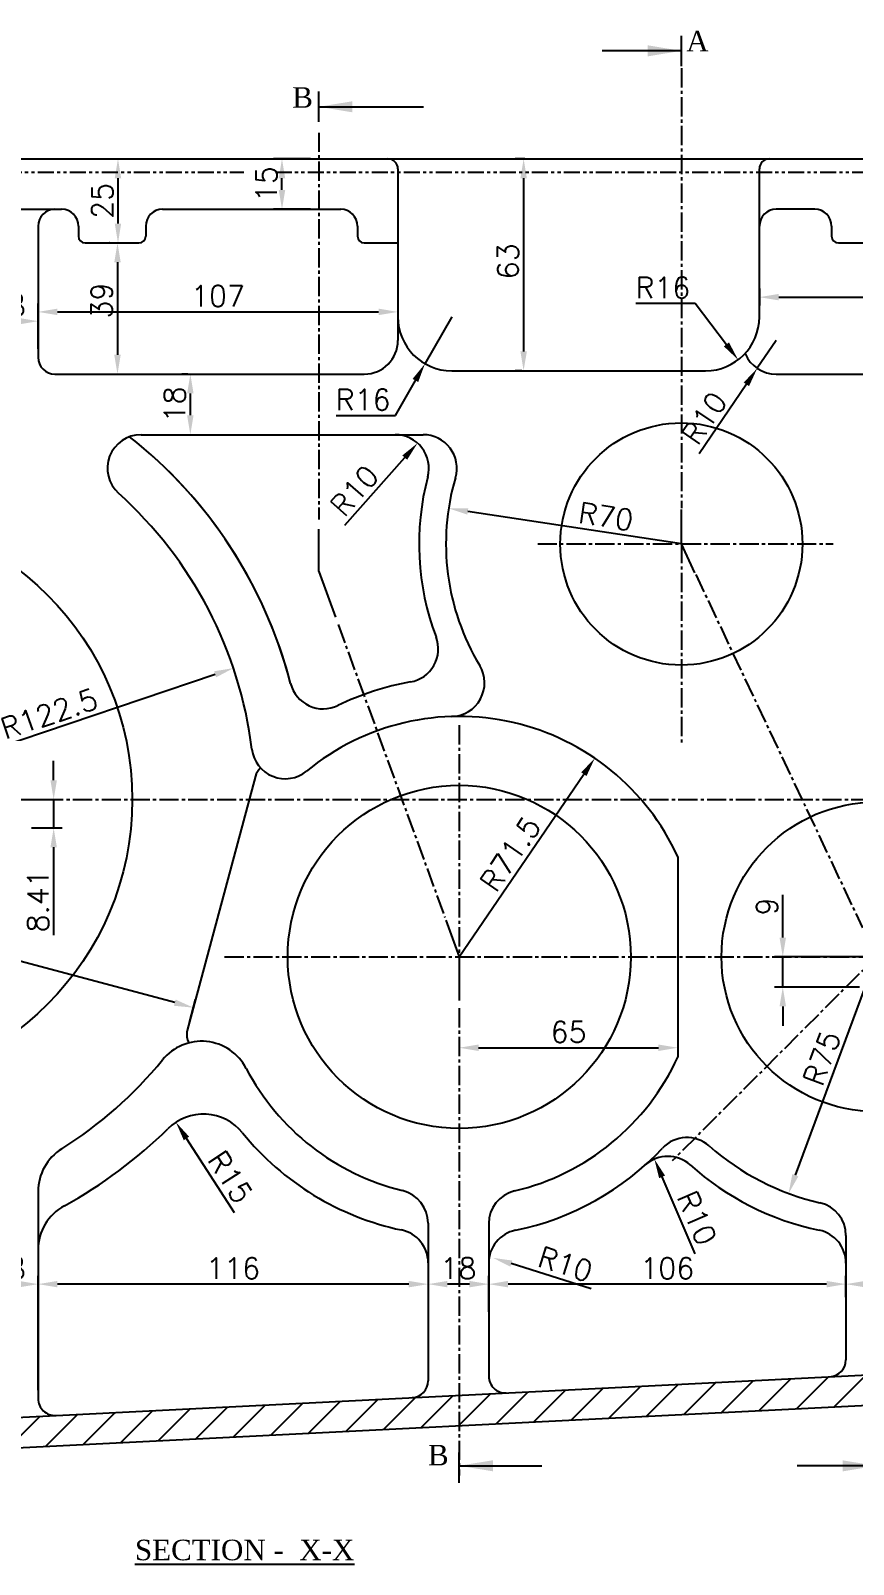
# Model space of a CAD drawing. Header units: millimetres. Extents: x -4466 to 20635, y -2270 to 9154.
# Drawn here: x 19332.8 to 19577.5, y 7696.2 to 8152.2 of the extents above; entities that cross this region are included whole.
import ezdxf

# ---------------------------------------------------------------- set-up
doc = ezdxf.new("R2010")
doc.units = ezdxf.units.MM
doc.header["$LTSCALE"] = 0.3
doc.header["$PDSIZE"] = -50
doc.linetypes.add('CENTER2', pattern=[28.575, 19.05, -3.175, 3.175, -3.175])
doc.linetypes.add('PHANTOM2', pattern=[31.75, 15.875, -3.175, 3.175, -3.175, 3.175, -3.175])
doc.layers.add('AM_8', color=1, linetype='Continuous', lineweight=25)
doc.layers.add('center', color=1, linetype='CENTER2')
doc.layers.add('CHAIN ...', color=8, linetype='PHANTOM2')
doc.styles.add('ROMANTIC', font='romantic.ttf')
doc.styles.add('rs', font='romans.shx')
doc.styles.get("Standard").update_dxf_attribs({"font": 'romans.shx'})
doc.dimstyles.new('ISO-25', dxfattribs={"dimscale": 2.5, "dimtxt": 2.5, "dimasz": 2.5, "dimexe": 0.7, "dimexo": 0.625, "dimtad": 1, "dimdec": 3, "dimlfac": -1, "dimzin": 9, "dimdsep": 46, "dimtxsty": 'Standard', "dimcen": 2.5, "dimclrd": 1, "dimclre": 1, "dimclrt": 7, "dimazin": 0, "dimtfac": 0.65, "dimtdec": 3, "dimtmove": 0, "dimatfit": 3, "dimfxl": 0.7, "dimtolj": 1, "dimarcsym": 0})
doc.dimstyles.new('sarab', dxfattribs={"dimscale": 3, "dimtxt": 2.5, "dimasz": 2.3, "dimexe": 1, "dimexo": 1, "dimtad": 1, "dimdec": 3, "dimdsep": 46, "dimtxsty": 'rs', "dimcen": 0, "dimclrd": 1, "dimclre": 1, "dimclrt": 7, "dimadec": 3, "dimazin": 2, "dimtfac": 1, "dimtdec": 3, "dimtmove": 0, "dimatfit": 3, "dimfxl": 1, "dimarcsym": 0})
doc.dimstyles.new('sarab$0', dxfattribs={"dimscale": 3, "dimtxt": 2.5, "dimasz": 2.3, "dimexe": 1, "dimexo": 1, "dimtad": 1, "dimdec": 3, "dimdsep": 46, "dimtxsty": 'rs', "dimcen": 0, "dimclrd": 1, "dimclre": 1, "dimclrt": 7, "dimadec": 3, "dimazin": 2, "dimtfac": 1, "dimtdec": 3, "dimtmove": 0, "dimatfit": 3, "dimfxl": 1, "dimarcsym": 0})
doc.dimstyles.new('sarab$4', dxfattribs={"dimscale": 3, "dimtxt": 2.5, "dimasz": 2.3, "dimexe": 1, "dimexo": 1, "dimtad": 1, "dimdec": 3, "dimdsep": 46, "dimtxsty": 'rs', "dimcen": 0, "dimclrd": 1, "dimclre": 1, "dimclrt": 7, "dimadec": 3, "dimazin": 2, "dimtfac": 1, "dimtdec": 3, "dimtmove": 0, "dimatfit": 2, "dimfxl": 1, "dimarcsym": 0})

# ---------------------------------------------------------------- blocks, each defined once
blk = doc.blocks.new('*D869')
at = {"color": 1, "lineweight": -2, "transparency": 16777216}
for p, q in [((19267.36, 7887.51), (19269.19, 7894.33)), ((19375.68, 7863.21), (19274.1, 7890.42)), ((19380.05, 7857.31), (19381.88, 7864.13))]:
    blk.add_line(p, q, dxfattribs=at)
at = {"color": 1, "transparency": 16777216}
for points in [[(19274.35, 7891.35), (19273.85, 7889.5), (19268.54, 7891.91)], [(19375.92, 7864.13), (19375.43, 7862.28), (19381.23, 7861.72)]]:
    blk.add_solid(points, dxfattribs=at)
at = {"layer": 'Defpoints', "color": 0, "transparency": 16777216}
for p in [(19268.54, 7891.91), (19266.72, 7885.09), (19379.4, 7854.9)]:
    blk.add_point(p, dxfattribs=at)
at = {"color": 7, "transparency": 16777216, "insert": (19315.92, 7884.07), "char_height": 6.25, "attachment_point": 5, "rotation": 345, "style": 'rs'}
blk.add_mtext('116.5', dxfattribs=at)
blk = doc.blocks.new('*D871')
at = {"color": 1, "lineweight": -2, "transparency": 16777216}
for start, end in [(40.0793, 50.1586), (0, 30), (339.8414, 349.9207)]:
    blk.add_arc((19584.28, 7876.82), 32.73, start, end, dxfattribs=at)
at = {"color": 1, "transparency": 16777216}
for points in [[(19610.1, 7898.44), (19608.53, 7897.34), (19612.62, 7893.18)], [(19615.54, 7871.18), (19617.45, 7871.01), (19617, 7876.82)]]:
    blk.add_solid(points, dxfattribs=at)
at = {"layer": 'Defpoints', "color": 0, "transparency": 16777216}
for p in [(19689.42, 7937.53), (19615.03, 7888.01), (19390.49, 7876.82), (19584.28, 7876.82), (19712.4, 7876.82)]:
    blk.add_point(p, dxfattribs=at)
at = {"color": 7, "transparency": 16777216, "insert": (19620.67, 7885.49), "char_height": 6.25, "attachment_point": 5, "rotation": 283.4033, "style": 'rs'}
blk.add_mtext('30°', dxfattribs=at)
blk = doc.blocks.new('*D872')
at = {"color": 1, "lineweight": -2, "transparency": 16777216}
blk.add_line((19619.5, 7876.82), (19619.54, 7876.82), dxfattribs=at)
for start, end in [(10.0676, 20.1352), (315, 360), (294.8648, 304.9324)]:
    blk.add_arc((19584.28, 7876.82), 32.77, start, end, dxfattribs=at)
at = {"color": 1, "transparency": 16777216}
for points in [[(19617.49, 7882.63), (19615.58, 7882.46), (19617.04, 7876.82)], [(19602.42, 7850.69), (19603.65, 7849.22), (19607.45, 7853.65)]]:
    blk.add_solid(points, dxfattribs=at)
at = {"layer": 'Defpoints', "color": 0, "transparency": 16777216}
for p in [(19390.49, 7876.82), (19584.28, 7876.82), (19617, 7876.82), (19615.93, 7868.34), (19684.26, 7776.84)]:
    blk.add_point(p, dxfattribs=at)
at = {"color": 7, "transparency": 16777216, "insert": (19610.22, 7866.07), "char_height": 6.25, "attachment_point": 5, "rotation": 67.4946, "style": 'rs'}
blk.add_mtext('45°', dxfattribs=at)
blk = doc.blocks.new('*D873')
at = {"color": 1, "lineweight": -2, "transparency": 16777216}
for p, q in [((19556.49, 7882.57), (19556.49, 7895.31)), ((19581.78, 7876.82), (19553.99, 7876.82)), ((19556.49, 7867.82), (19556.49, 7876.82)), ((19579.28, 7867.82), (19553.99, 7867.82)), ((19556.49, 7862.07), (19556.49, 7856.32))]:
    blk.add_line(p, q, dxfattribs=at)
at = {"color": 1, "transparency": 16777216}
for points in [[(19555.53, 7882.57), (19557.45, 7882.57), (19556.49, 7876.82)], [(19555.53, 7862.07), (19557.45, 7862.07), (19556.49, 7867.82)]]:
    blk.add_solid(points, dxfattribs=at)
at = {"layer": 'Defpoints', "color": 0, "transparency": 16777216}
for p in [(19556.49, 7876.82), (19584.28, 7876.82), (19581.78, 7867.82)]:
    blk.add_point(p, dxfattribs=at)
at = {"color": 7, "transparency": 16777216, "insert": (19551.8, 7891.82), "char_height": 6.25, "attachment_point": 5, "rotation": 90, "style": 'rs'}
blk.add_mtext('9', dxfattribs=at)
blk = doc.blocks.new('*D767')
at = {"color": 1, "lineweight": -2, "transparency": 16777216}
for p, q in [((19575.28, 7775.65), (19575.28, 7782.02)), ((19581.03, 7779.52), (19587.53, 7779.52)), ((19593.28, 7777.23), (19593.28, 7782.02))]:
    blk.add_line(p, q, dxfattribs=at)
at = {"color": 1, "transparency": 16777216}
for points in [[(19581.03, 7780.48), (19581.03, 7778.56), (19575.28, 7779.52)], [(19587.53, 7780.48), (19587.53, 7778.56), (19593.28, 7779.52)]]:
    blk.add_solid(points, dxfattribs=at)
at = {"layer": 'Defpoints', "color": 0, "transparency": 16777216}
for p in [(19593.28, 7779.52), (19593.28, 7774.73), (19575.28, 7773.15)]:
    blk.add_point(p, dxfattribs=at)
at = {"color": 7, "transparency": 16777216, "insert": (19584.28, 7784.21), "char_height": 6.25, "attachment_point": 5, "style": 'rs'}
blk.add_mtext('18', dxfattribs=at)
blk = doc.blocks.new('*D768')
at = {"color": 1, "lineweight": -2, "transparency": 16777216}
for p, q in [((19469.03, 7771.32), (19469.03, 7782.02)), ((19569.53, 7779.52), (19474.78, 7779.52))]:
    blk.add_line(p, q, dxfattribs=at)
at = {"color": 1, "transparency": 16777216}
for points in [[(19474.78, 7780.48), (19474.78, 7778.56), (19469.03, 7779.52)], [(19569.53, 7780.48), (19569.53, 7778.56), (19575.28, 7779.52)]]:
    blk.add_solid(points, dxfattribs=at)
at = {"layer": 'Defpoints', "color": 0, "transparency": 16777216}
for p in [(19469.03, 7779.52), (19575.28, 7779.52), (19469.03, 7768.82)]:
    blk.add_point(p, dxfattribs=at)
at = {"color": 7, "transparency": 16777216, "insert": (19522.15, 7784.21), "char_height": 6.25, "attachment_point": 5, "style": 'rs'}
blk.add_mtext('106', dxfattribs=at)
blk = doc.blocks.new('*D769')
at = {"color": 1, "lineweight": -2, "transparency": 16777216}
blk.add_line((19463.28, 7779.52), (19456.78, 7779.52), dxfattribs=at)
at = {"color": 1, "transparency": 16777216}
for points in [[(19456.78, 7780.48), (19456.78, 7778.56), (19451.03, 7779.52)], [(19463.28, 7780.48), (19463.28, 7778.56), (19469.03, 7779.52)]]:
    blk.add_solid(points, dxfattribs=at)
at = {"layer": 'Defpoints', "color": 0, "transparency": 16777216}
for p in [(19451.03, 7779.52), (19451.03, 7779.52), (19469.03, 7779.52)]:
    blk.add_point(p, dxfattribs=at)
at = {"color": 7, "transparency": 16777216, "insert": (19460.03, 7784.21), "char_height": 6.25, "attachment_point": 5, "style": 'rs'}
blk.add_mtext('18', dxfattribs=at)
blk = doc.blocks.new('*D874')
at = {"color": 1, "lineweight": -2, "transparency": 16777216}
for p, q in [((19335.03, 7747.99), (19335.03, 7782.02)), ((19445.28, 7779.52), (19340.78, 7779.52))]:
    blk.add_line(p, q, dxfattribs=at)
at = {"color": 1, "transparency": 16777216}
for points in [[(19340.78, 7780.48), (19340.78, 7778.56), (19335.03, 7779.52)], [(19445.28, 7780.48), (19445.28, 7778.56), (19451.03, 7779.52)]]:
    blk.add_solid(points, dxfattribs=at)
at = {"layer": 'Defpoints', "color": 0, "transparency": 16777216}
for p in [(19335.03, 7779.52), (19451.03, 7779.52), (19335.03, 7745.49)]:
    blk.add_point(p, dxfattribs=at)
at = {"color": 7, "transparency": 16777216, "insert": (19393.03, 7784.21), "char_height": 6.25, "attachment_point": 5, "style": 'rs'}
blk.add_mtext('116', dxfattribs=at)
blk = doc.blocks.new('*D770')
at = {"color": 1, "lineweight": -2, "transparency": 16777216}
blk.add_line((19329.28, 7779.52), (19322.78, 7779.52), dxfattribs=at)
at = {"color": 1, "transparency": 16777216}
for points in [[(19322.78, 7780.48), (19322.78, 7778.56), (19317.03, 7779.52)], [(19329.28, 7780.48), (19329.28, 7778.56), (19335.03, 7779.52)]]:
    blk.add_solid(points, dxfattribs=at)
at = {"layer": 'Defpoints', "color": 0, "transparency": 16777216}
for p in [(19317.03, 7779.52), (19317.03, 7779.52), (19335.03, 7779.52)]:
    blk.add_point(p, dxfattribs=at)
at = {"color": 7, "transparency": 16777216, "insert": (19326.03, 7784.21), "char_height": 6.25, "attachment_point": 5, "style": 'rs'}
blk.add_mtext('18', dxfattribs=at)
blk = doc.blocks.new('*D879')
at = {"color": 1, "lineweight": -2, "transparency": 16777216}
for p, q in [((19317.03, 8059.19), (19317.03, 8068.31)), ((19335.03, 8057.57), (19335.03, 8068.31)), ((19322.78, 8065.81), (19329.28, 8065.81))]:
    blk.add_line(p, q, dxfattribs=at)
at = {"color": 1, "transparency": 16777216}
for points in [[(19322.78, 8066.77), (19322.78, 8064.85), (19317.03, 8065.81)], [(19329.28, 8066.77), (19329.28, 8064.85), (19335.03, 8065.81)]]:
    blk.add_solid(points, dxfattribs=at)
at = {"layer": 'Defpoints', "color": 0, "transparency": 16777216}
for p in [(19335.03, 8065.81), (19317.03, 8056.69), (19335.03, 8055.07)]:
    blk.add_point(p, dxfattribs=at)
at = {"color": 7, "transparency": 16777216, "insert": (19326.03, 8070.5), "char_height": 6.25, "attachment_point": 5, "style": 'rs'}
blk.add_mtext('18', dxfattribs=at)
blk = doc.blocks.new('*D778')
at = {"color": 1, "lineweight": -2, "transparency": 16777216}
for p, q in [((19335.03, 8068.31), (19335.03, 8071.07)), ((19340.78, 8068.57), (19436.28, 8068.57))]:
    blk.add_line(p, q, dxfattribs=at)
at = {"color": 1, "transparency": 16777216}
for points in [[(19340.78, 8069.53), (19340.78, 8067.61), (19335.03, 8068.57)], [(19436.28, 8069.53), (19436.28, 8067.61), (19442.03, 8068.57)]]:
    blk.add_solid(points, dxfattribs=at)
at = {"layer": 'Defpoints', "color": 0, "transparency": 16777216}
for p in [(19442.03, 8068.57), (19442.03, 8068.57), (19335.03, 8065.81)]:
    blk.add_point(p, dxfattribs=at)
at = {"color": 7, "transparency": 16777216, "insert": (19388.53, 8073.26), "char_height": 6.25, "attachment_point": 5, "style": 'rs'}
blk.add_mtext('107', dxfattribs=at)
blk = doc.blocks.new('*D882')
at = {"color": 1, "lineweight": -2, "transparency": 16777216}
for p, q in [((19358.79, 8108.32), (19358.79, 8094.82)), ((19351.53, 8089.07), (19361.29, 8089.07))]:
    blk.add_line(p, q, dxfattribs=at)
at = {"color": 1, "transparency": 16777216}
for points in [[(19357.83, 8108.32), (19359.74, 8108.32), (19358.79, 8114.07)], [(19357.83, 8094.82), (19359.74, 8094.82), (19358.79, 8089.07)]]:
    blk.add_solid(points, dxfattribs=at)
at = {"layer": 'Defpoints', "color": 0, "transparency": 16777216}
for p in [(19358.79, 8114.07), (19349.03, 8089.07), (19358.79, 8089.07)]:
    blk.add_point(p, dxfattribs=at)
at = {"color": 7, "transparency": 16777216, "insert": (19354.1, 8101.57), "char_height": 6.25, "attachment_point": 5, "rotation": 90, "style": 'rs'}
blk.add_mtext('25', dxfattribs=at)
blk = doc.blocks.new('*D883')
at = {"color": 1, "lineweight": -2, "transparency": 16777216}
for p, q in [((19379.56, 8050.07), (19377.81, 8050.07)), ((19380.31, 8037.82), (19380.31, 8044.32)), ((19368.15, 8032.07), (19382.81, 8032.07))]:
    blk.add_line(p, q, dxfattribs=at)
at = {"color": 1, "transparency": 16777216}
for points in [[(19379.35, 8044.32), (19381.27, 8044.32), (19380.31, 8050.07)], [(19379.35, 8037.82), (19381.27, 8037.82), (19380.31, 8032.07)]]:
    blk.add_solid(points, dxfattribs=at)
at = {"layer": 'Defpoints', "color": 0, "transparency": 16777216}
for p in [(19380.31, 8050.07), (19382.06, 8050.07), (19365.65, 8032.07)]:
    blk.add_point(p, dxfattribs=at)
at = {"color": 7, "transparency": 16777216, "insert": (19375.62, 8041.07), "char_height": 6.25, "attachment_point": 5, "rotation": 90, "style": 'rs'}
blk.add_mtext('18', dxfattribs=at)
blk = doc.blocks.new('*D779')
at = {"color": 1, "lineweight": -2, "transparency": 16777216}
for p, q in [((19479.83, 8114.07), (19476.92, 8114.07)), ((19479.42, 8108.32), (19479.42, 8056.82)), ((19478.86, 8051.07), (19476.92, 8051.07))]:
    blk.add_line(p, q, dxfattribs=at)
at = {"color": 1, "transparency": 16777216}
for points in [[(19478.46, 8108.32), (19480.38, 8108.32), (19479.42, 8114.07)], [(19478.46, 8056.82), (19480.38, 8056.82), (19479.42, 8051.07)]]:
    blk.add_solid(points, dxfattribs=at)
at = {"layer": 'Defpoints', "color": 0, "transparency": 16777216}
for p in [(19482.33, 8114.07), (19479.42, 8051.07), (19481.36, 8051.07)]:
    blk.add_point(p, dxfattribs=at)
at = {"color": 7, "transparency": 16777216, "insert": (19474.73, 8083.61), "char_height": 6.25, "attachment_point": 5, "rotation": 90, "style": 'rs'}
blk.add_mtext('63', dxfattribs=at)
blk = doc.blocks.new('*D782')
at = {"color": 1, "lineweight": -2, "transparency": 16777216}
for p, q in [((19549.53, 8075.57), (19549.53, 8070.45)), ((19629.33, 8069.68), (19629.33, 8075.45)), ((19555.28, 8072.95), (19623.58, 8072.95))]:
    blk.add_line(p, q, dxfattribs=at)
at = {"color": 1, "transparency": 16777216}
for points in [[(19555.28, 8073.91), (19555.28, 8072), (19549.53, 8072.95)], [(19623.58, 8073.91), (19623.58, 8072), (19629.33, 8072.95)]]:
    blk.add_solid(points, dxfattribs=at)
at = {"layer": 'Defpoints', "color": 0, "transparency": 16777216}
for p in [(19549.53, 8078.07), (19629.33, 8072.95), (19629.33, 8067.18)]:
    blk.add_point(p, dxfattribs=at)
at = {"color": 7, "transparency": 16777216, "insert": (19589.43, 8077.64), "char_height": 6.25, "attachment_point": 5, "style": 'rs'}
blk.add_mtext('80', dxfattribs=at)
blk = doc.blocks.new('*D885')
at = {"color": 1, "lineweight": -2, "transparency": 16777216}
blk.add_line((19526.33, 7999.57), (19462.81, 8009.27), dxfattribs=at)
at = {"color": 1, "transparency": 16777216}
blk.add_solid([(19462.96, 8010.22), (19462.67, 8008.32), (19457.13, 8010.14)], dxfattribs=at)
at = {"layer": 'Defpoints', "color": 0, "transparency": 16777216}
for p in [(19457.13, 8010.14), (19526.33, 7999.57)]:
    blk.add_point(p, dxfattribs=at)
at = {"color": 7, "transparency": 16777216, "insert": (19503.91, 8007.73), "char_height": 6.25, "attachment_point": 5, "rotation": 351.3175, "style": 'rs'}
blk.add_mtext('R70', dxfattribs=at)
blk = doc.blocks.new('*D886')
at = {"color": 1, "lineweight": -2, "transparency": 16777216}
blk.add_line((19584.28, 7876.82), (19560.22, 7811.88), dxfattribs=at)
at = {"color": 1, "transparency": 16777216}
blk.add_solid([(19559.32, 7812.22), (19561.12, 7811.55), (19558.22, 7806.49)], dxfattribs=at)
at = {"layer": 'Defpoints', "color": 0, "transparency": 16777216}
for p in [(19584.28, 7876.82), (19558.22, 7806.49)]:
    blk.add_point(p, dxfattribs=at)
at = {"color": 7, "transparency": 16777216, "insert": (19568.13, 7846.72), "char_height": 6.25, "attachment_point": 5, "rotation": 69.671, "style": 'rs'}
blk.add_mtext('R75', dxfattribs=at)
blk = doc.blocks.new('*D887')
at = {"color": 1, "lineweight": -2, "transparency": 16777216}
blk.add_line((19277.03, 7923.57), (19387.67, 7960.83), dxfattribs=at)
at = {"color": 1, "transparency": 16777216}
blk.add_solid([(19387.37, 7961.73), (19387.98, 7959.92), (19393.12, 7962.66)], dxfattribs=at)
at = {"layer": 'Defpoints', "color": 0, "transparency": 16777216}
for p in [(19393.12, 7962.66), (19277.03, 7923.57)]:
    blk.add_point(p, dxfattribs=at)
at = {"color": 7, "transparency": 16777216, "insert": (19338.29, 7949.14), "char_height": 6.25, "attachment_point": 5, "rotation": 18.6092, "style": 'rs'}
blk.add_mtext('R122.5', dxfattribs=at)
blk = doc.blocks.new('*D888')
at = {"color": 1, "lineweight": -2, "transparency": 16777216}
for p, q in [((19525.28, 7874.32), (19525.28, 7847.3)), ((19466.03, 7849.8), (19519.53, 7849.8))]:
    blk.add_line(p, q, dxfattribs=at)
at = {"color": 1, "transparency": 16777216}
for points in [[(19466.03, 7850.76), (19466.03, 7848.84), (19460.28, 7849.8)], [(19519.53, 7850.76), (19519.53, 7848.84), (19525.28, 7849.8)]]:
    blk.add_solid(points, dxfattribs=at)
at = {"layer": 'Defpoints', "color": 0, "transparency": 16777216}
for p in [(19525.28, 7876.82), (19460.28, 7849.8), (19525.28, 7849.8)]:
    blk.add_point(p, dxfattribs=at)
at = {"color": 7, "transparency": 16777216, "insert": (19492.78, 7854.49), "char_height": 6.25, "attachment_point": 5, "style": 'rs'}
blk.add_mtext('65', dxfattribs=at)
blk = doc.blocks.new('*D930')
at = {"color": 1, "lineweight": -2, "transparency": 16777216}
for p, q in [((19356.29, 8089.07), (19356.14, 8089.07)), ((19358.64, 8083.32), (19358.64, 8055.82)), ((19342.53, 8050.07), (19361.14, 8050.07))]:
    blk.add_line(p, q, dxfattribs=at)
at = {"color": 1, "transparency": 16777216}
for points in [[(19357.68, 8083.32), (19359.6, 8083.32), (19358.64, 8089.07)], [(19357.68, 8055.82), (19359.6, 8055.82), (19358.64, 8050.07)]]:
    blk.add_solid(points, dxfattribs=at)
at = {"layer": 'Defpoints', "color": 0, "transparency": 16777216}
for p in [(19358.79, 8089.07), (19340.03, 8050.07), (19358.64, 8050.07)]:
    blk.add_point(p, dxfattribs=at)
at = {"color": 7, "transparency": 16777216, "insert": (19353.96, 8071.93), "char_height": 6.25, "attachment_point": 5, "rotation": 90, "style": 'rs'}
blk.add_mtext('39', dxfattribs=at)
blk = doc.blocks.new('*D931')
at = {"color": 1, "lineweight": -2, "transparency": 16777216}
for p, q in [((19416.01, 8114.07), (19405.06, 8114.07)), ((19407.56, 8104.82), (19407.56, 8108.32)), ((19416.01, 8099.07), (19405.06, 8099.07))]:
    blk.add_line(p, q, dxfattribs=at)
at = {"color": 1, "transparency": 16777216}
for points in [[(19406.6, 8108.32), (19408.52, 8108.32), (19407.56, 8114.07)], [(19406.6, 8104.82), (19408.52, 8104.82), (19407.56, 8099.07)]]:
    blk.add_solid(points, dxfattribs=at)
at = {"layer": 'Defpoints', "color": 0, "transparency": 16777216}
for p in [(19407.56, 8114.07), (19418.51, 8114.07), (19418.51, 8099.07)]:
    blk.add_point(p, dxfattribs=at)
at = {"color": 7, "transparency": 16777216, "insert": (19402.87, 8106.57), "char_height": 6.25, "attachment_point": 5, "rotation": 90, "style": 'rs'}
blk.add_mtext('15', dxfattribs=at)
blk = doc.blocks.new('*D935')
at = {"color": 1, "lineweight": -2, "transparency": 16777216}
for p, q in [((19554.52, 8060.07), (19548.9, 8051.8)), ((19545.66, 8047.05), (19531.64, 8026.42))]:
    blk.add_line(p, q, dxfattribs=at)
at = {"color": 1, "transparency": 16777216}
blk.add_solid([(19544.87, 8047.58), (19546.46, 8046.51), (19548.9, 8051.8)], dxfattribs=at)
at = {"layer": 'Defpoints', "color": 0, "transparency": 16777216}
for p in [(19554.52, 8060.07), (19548.9, 8051.8)]:
    blk.add_point(p, dxfattribs=at)
at = {"color": 7, "transparency": 16777216, "insert": (19533.16, 8036.99), "char_height": 6.25, "attachment_point": 5, "rotation": 55.7832, "style": 'rs'}
blk.add_mtext('R10', dxfattribs=at)
blk = doc.blocks.new('*D936')
at = {"color": 1, "lineweight": -2, "transparency": 16777216}
blk.add_line((19426.24, 8005.12), (19444.07, 8025.25), dxfattribs=at)
at = {"color": 1, "transparency": 16777216}
blk.add_solid([(19443.35, 8025.89), (19444.79, 8024.62), (19447.88, 8029.56)], dxfattribs=at)
at = {"layer": 'Defpoints', "color": 0, "transparency": 16777216}
for p in [(19447.88, 8029.56), (19441.25, 8022.07)]:
    blk.add_point(p, dxfattribs=at)
at = {"color": 7, "transparency": 16777216, "insert": (19429.1, 8015.41), "char_height": 6.25, "attachment_point": 5, "rotation": 48.4774, "style": 'rs'}
blk.add_mtext('R10', dxfattribs=at)
blk = doc.blocks.new('*D941')
at = {"color": 1, "lineweight": -2, "transparency": 16777216}
blk.add_line((19393.47, 7800.75), (19379.15, 7822.82), dxfattribs=at)
at = {"color": 1, "transparency": 16777216}
blk.add_solid([(19379.95, 7823.35), (19378.35, 7822.3), (19376.02, 7827.65)], dxfattribs=at)
at = {"layer": 'Defpoints', "color": 0, "transparency": 16777216}
for p in [(19376.02, 7827.65), (19384.18, 7815.06)]:
    blk.add_point(p, dxfattribs=at)
at = {"color": 7, "transparency": 16777216, "insert": (19392.18, 7811.35), "char_height": 6.25, "attachment_point": 5, "rotation": 302.9618, "style": 'rs'}
blk.add_mtext('R15', dxfattribs=at)
blk = doc.blocks.new('*D803')
at = {"color": 1, "lineweight": -2, "transparency": 16777216}
blk.add_line((19499.55, 7778.08), (19475.76, 7785.62), dxfattribs=at)
at = {"color": 1, "transparency": 16777216}
blk.add_solid([(19476.05, 7786.53), (19475.47, 7784.7), (19470.28, 7787.35)], dxfattribs=at)
at = {"layer": 'Defpoints', "color": 0, "transparency": 16777216}
for p in [(19470.28, 7787.35), (19479.82, 7784.33)]:
    blk.add_point(p, dxfattribs=at)
at = {"color": 7, "transparency": 16777216, "insert": (19491.81, 7785.45), "char_height": 6.25, "attachment_point": 5, "rotation": 342.4286, "style": 'rs'}
blk.add_mtext('R10', dxfattribs=at)
blk = doc.blocks.new('*D942')
at = {"color": 1, "lineweight": -2, "transparency": 16777216}
blk.add_line((19530.48, 7788.5), (19520.59, 7811.4), dxfattribs=at)
at = {"color": 1, "transparency": 16777216}
blk.add_solid([(19521.47, 7811.78), (19519.71, 7811.02), (19518.31, 7816.68)], dxfattribs=at)
at = {"layer": 'Defpoints', "color": 0, "transparency": 16777216}
for p in [(19518.31, 7816.68), (19522.28, 7807.5)]:
    blk.add_point(p, dxfattribs=at)
at = {"color": 7, "transparency": 16777216, "insert": (19530.98, 7799.17), "char_height": 6.25, "attachment_point": 5, "rotation": 293.3545, "style": 'rs'}
blk.add_mtext('R10', dxfattribs=at)
blk = doc.blocks.new('*D955')
at = {"color": 1, "lineweight": -2, "transparency": 16777216}
for p, q in [((19458.03, 8067.07), (19450.09, 8053.17)), ((19441.29, 8037.76), (19447.24, 8048.18)), ((19423.66, 8037.76), (19441.29, 8037.76))]:
    blk.add_line(p, q, dxfattribs=at)
at = {"color": 1, "transparency": 16777216}
blk.add_solid([(19446.41, 8048.66), (19448.07, 8047.71), (19450.09, 8053.17)], dxfattribs=at)
at = {"layer": 'Defpoints', "color": 0, "transparency": 16777216}
for p in [(19458.03, 8067.07), (19450.09, 8053.17)]:
    blk.add_point(p, dxfattribs=at)
at = {"color": 7, "transparency": 16777216, "insert": (19431.69, 8042.45), "char_height": 6.25, "attachment_point": 5, "style": 'rs'}
blk.add_mtext('R16', dxfattribs=at)
blk = doc.blocks.new('_DatumFilled')
at = {"color": 0, "linetype": 'ByBlock'}
blk.add_solid([(0, 0.577), (-1, 0), (0, -0.577)], dxfattribs=at)
blk = doc.blocks.new('*D956')
at = {"color": 1, "lineweight": -2, "transparency": 16777216}
for p, q in [((19512.81, 8071.13), (19530.44, 8071.13)), ((19530.44, 8071.13), (19539.73, 8058.91))]:
    blk.add_line(p, q, dxfattribs=at)
at = {"color": 1, "transparency": 16777216}
blk.add_solid([(19540.49, 8059.49), (19538.97, 8058.33), (19543.21, 8054.34)], dxfattribs=at)
at = {"layer": 'Defpoints', "color": 0, "transparency": 16777216}
for p in [(19533.53, 8067.07), (19543.21, 8054.34)]:
    blk.add_point(p, dxfattribs=at)
at = {"color": 7, "transparency": 16777216, "insert": (19520.84, 8075.81), "char_height": 6.25, "attachment_point": 5, "style": 'rs'}
blk.add_mtext('R16', dxfattribs=at)
blk = doc.blocks.new('*D1001')
at = {"color": 1, "lineweight": -2, "transparency": 16777216}
for p, q in [((19339.66, 7929.32), (19339.66, 7935.07)), ((19333.11, 7923.57), (19342.16, 7923.57)), ((19339.66, 7923.57), (19339.66, 7915.16)), ((19333.11, 7915.16), (19342.16, 7915.16)), ((19339.66, 7909.41), (19339.66, 7883.27))]:
    blk.add_line(p, q, dxfattribs=at)
at = {"color": 1, "transparency": 16777216}
for points in [[(19338.7, 7929.32), (19340.62, 7929.32), (19339.66, 7923.57)], [(19338.7, 7909.41), (19340.62, 7909.41), (19339.66, 7915.16)]]:
    blk.add_solid(points, dxfattribs=at)
at = {"layer": 'Defpoints', "color": 0, "transparency": 16777216}
for p in [(19330.61, 7923.57), (19339.66, 7923.57), (19330.61, 7915.16)]:
    blk.add_point(p, dxfattribs=at)
at = {"color": 7, "transparency": 16777216, "insert": (19334.97, 7893.47), "char_height": 6.25, "attachment_point": 5, "rotation": 90, "style": 'rs'}
blk.add_mtext('8.41', dxfattribs=at)
blk = doc.blocks.new('*D835')
at = {"color": 1, "lineweight": -2, "transparency": 16777216}
blk.add_line((19460.28, 7876.82), (19497.34, 7931.13), dxfattribs=at)
at = {"color": 1, "transparency": 16777216}
blk.add_solid([(19496.55, 7931.67), (19498.13, 7930.59), (19500.58, 7935.88)], dxfattribs=at)
at = {"layer": 'Defpoints', "color": 0, "transparency": 16777216}
for p in [(19500.58, 7935.88), (19460.28, 7876.82)]:
    blk.add_point(p, dxfattribs=at)
at = {"color": 7, "transparency": 16777216, "insert": (19475.47, 7907.4), "char_height": 6.25, "attachment_point": 5, "rotation": 55.6857, "style": 'rs'}
blk.add_mtext('R71.5', dxfattribs=at)

msp = doc.modelspace()

# ---------------------------------------------------------------- hatches: boundary and pattern name
at = {"layer": 'AM_8'}
h = msp.add_hatch(dxfattribs=at)
h.set_pattern_fill('_U', color=256, scale=7.5, angle=45, style=0, pattern_type=0)
h.set_pattern_definition([(45, (11968.413, 8020.393), (-5.303301, 5.303301), [])])
edge = h.paths.add_edge_path(flags=17)
edge.add_arc((19151.52622, 7767.84649), 5, 0, 50.6661183, ccw=False)
edge.add_line((19156.52622, 7767.84649), (19156.52622, 7748.06958))
edge.add_arc((19161.52622, 7748.06958), 5, 180, 270)
edge.add_line((19161.52622, 7743.06958), (19187.02621, 7743.06958))
edge.add_line((19187.02621, 7743.06958), (19187.02621, 7750.58115))
edge.add_arc((19277.02622, 7923.56958), 195, 231.1460425, 242.5135721, ccw=False)
edge = h.paths.add_edge_path(flags=17)
edge.add_line((19187.02621, 7750.58115), (19187.02621, 7743.06958))
edge.add_line((19187.02621, 7743.06958), (19203.23766, 7743.06958))
edge.add_arc((19277.02622, 7923.56958), 195, 242.5135721, 247.7652136, ccw=False)
edge = h.paths.add_edge_path()
edge.add_arc((19277.02622, 7923.56958), 195, 261.6936005, 270.0000007, ccw=False)
edge.add_arc((19246.86167, 7725.77301), 5.2365, 9.5091479, 67.6229814, ccw=False)
edge.add_line((19252.02622, 7726.63811), (19252.02622, 7723.56958))
edge.add_arc((19255.02622, 7723.56958), 3, 180, 270)
edge.add_line((19255.02622, 7720.56958), (19277.02622, 7720.56958))
edge.add_line((19277.02622, 7720.56958), (19277.02622, 7728.56958))
edge = h.paths.add_edge_path()
edge.add_arc((19305.3972, 7726.54276), 3.37252, 111.4521569, 178.2696626, ccw=False)
edge.add_line((19304.16379, 7729.68164), (19286.75042, 7728.81219))
edge.add_arc((19277.02622, 7923.56958), 195, 270.0000007, 272.8583946, ccw=False)
edge.add_line((19277.02622, 7728.56958), (19277.02622, 7720.56958))
edge.add_line((19277.02622, 7720.56958), (19299.02622, 7720.56958))
edge.add_arc((19299.02622, 7723.56958), 3, 270, 360)
edge.add_line((19302.02622, 7723.56958), (19302.02622, 7726.6446))
edge = h.paths.add_edge_path()
edge.add_line((19160.52622, 8114.06958), (19120.02622, 8114.06958))
edge.add_line((19120.02622, 8114.06958), (19116.02622, 8110.06958))
edge.add_line((19116.02622, 8110.06958), (19121.02622, 8082.57308))
edge.add_line((19121.02622, 8082.57308), (19163.52622, 8110.06958))
edge.add_line((19163.52622, 8110.06958), (19163.52622, 8111.06958))
edge.add_arc((19160.52622, 8111.06958), 3, 0, 90)
edge = h.paths.add_edge_path()
edge.add_arc((19127.02622, 7852.46403), 20, 180, 205.3626844, ccw=False)
edge.add_line((19107.02622, 7852.46403), (19107.02622, 7923.56958))
edge.add_line((19107.02622, 7923.56958), (19098.02622, 7923.56958))
edge.add_line((19098.02622, 7923.56958), (19098.02622, 7852.46402))
edge.add_arc((19127.02622, 7852.46402), 29, 180, 205.3626863)
edge.add_arc((19277.02622, 7923.56958), 195, 205.3626863, 270.0000007)
edge.add_line((19277.02622, 7728.56958), (19277.02622, 7737.56958))
edge.add_arc((19277.02622, 7923.56958), 186, 205.3626844, 270.0000007, ccw=False)
edge = h.paths.add_edge_path()
edge.add_line((19109.12864, 7950.22294), (19129.83164, 8080.63743))
edge.add_arc((19139.70797, 8079.06958), 10, 90, 170.9796959, ccw=False)
edge.add_line((19139.70797, 8089.06958), (19160.52622, 8089.06958))
edge.add_line((19160.52622, 8089.06958), (19161.75951, 8089.33481))
edge.add_arc((19160.52622, 8092.06958), 3, 294.2736489, 360)
edge.add_line((19163.52622, 8092.06958), (19163.52622, 8110.06958))
edge.add_line((19163.52622, 8110.06958), (19121.02622, 8082.57308))
edge.add_line((19121.02622, 8082.57308), (19100.23994, 7951.634))
edge.add_arc((19277.02622, 7923.56958), 179, 170.9796959, 180)
edge.add_line((19098.02622, 7923.56958), (19107.02622, 7923.56958))
edge.add_arc((19277.02622, 7923.56958), 170, 170.9796959, 180, ccw=False)
edge = h.paths.add_edge_path()
edge.add_line((19691.02622, 8114.06958), (19659.02622, 8114.06958))
edge.add_arc((19659.02622, 8111.06958), 3, 90, 180)
edge.add_line((19656.02622, 8111.06958), (19656.02622, 8110.06958))
edge.add_line((19656.02622, 8110.06958), (19691.27366, 8110.06958))
edge.add_line((19691.27366, 8110.06958), (19691.02622, 8114.06958))
edge = h.paths.add_edge_path()
edge.add_line((19706.02622, 7858.01337), (19706.02622, 7867.81958))
edge.add_arc((19584.02622, 7867.81958), 122, 360, 363.539849)
edge.add_line((19705.79346, 7875.3522), (19705.70268, 7876.81958))
edge.add_line((19705.70268, 7876.81958), (19697.02622, 7876.81958))
edge.add_line((19697.02622, 7876.81958), (19697.02622, 7819.2209))
edge.add_arc((19584.27622, 7865.81958), 122, 337.5450808, 356.3314025)
edge = h.paths.add_edge_path()
edge.add_line((19702.81069, 7923.56958), (19693.79349, 7923.56958))
edge.add_line((19693.79349, 7923.56958), (19695.46316, 7896.57885))
edge.add_arc((19468.27622, 7867.81958), 229, 2.6774882, 7.2146165, ccw=False)
edge.add_line((19697.02622, 7878.51708), (19697.02622, 7876.81958))
edge.add_line((19697.02622, 7876.81958), (19705.70268, 7876.81958))
edge.add_line((19705.70268, 7876.81958), (19702.81069, 7923.56958))
edge = h.paths.add_edge_path()
edge.add_line((19691.27366, 8110.06958), (19656.02622, 8110.06958))
edge.add_line((19656.02622, 8110.06958), (19656.02622, 8092.06958))
edge.add_arc((19659.02622, 8092.06958), 3, 180, 270)
edge.add_line((19659.02622, 8089.06958), (19678.85528, 8089.06958))
edge.add_arc((19678.85528, 8084.06958), 5, 3.539849, 90, ccw=False)
edge.add_line((19683.84574, 8084.3783), (19693.79349, 7923.56958))
edge.add_line((19693.79349, 7923.56958), (19702.81069, 7923.56958))
edge.add_line((19702.81069, 7923.56958), (19691.27366, 8110.06958))
h.paths.add_polyline_path([(19584.27622, 7752.67882), (19460.27622, 7746.48752), (19460.27622, 7737.47631), (19584.27622, 7743.66761)])
edge = h.paths.add_edge_path()
edge.add_line((19635.84318, 7755.25355), (19584.27622, 7752.67882))
edge.add_line((19584.27622, 7752.67882), (19584.27622, 7743.66761))
edge.add_line((19584.27622, 7743.66761), (19590.36008, 7743.97137))
edge.add_arc((19584.27622, 7865.81958), 122, 272.8583946, 295.003904)
edge = h.paths.add_edge_path()
edge.add_arc((19584.89421, 7865.25875), 121.16557, 273.0501485, 356.4700857)
edge.add_line((19705.8299, 7857.79863), (19706.02622, 7858.01337))
edge.add_arc((19584.27622, 7865.81958), 122, 337.5450808, 356.3314025, ccw=False)
edge.add_line((19697.02622, 7819.2209), (19697.02622, 7867.81958))
edge.add_arc((19584.52785, 7865.37324), 112.52496, -82.6493956, 1.2457364, ccw=False)
edge.add_line((19598.92437, 7753.77302), (19635.84318, 7755.25355))
edge.add_arc((19584.27622, 7865.81958), 122, 272.8583946, 295.003904, ccw=False)
edge.add_line((19590.36008, 7743.97137), (19591.34143, 7744.26484))
edge = h.paths.add_edge_path()
edge.add_line((19460.27622, 7737.47631), (19286.75042, 7728.81219))
edge.add_arc((19277.02622, 7923.56958), 195, 270.0000007, 272.8583946, ccw=False)
edge.add_line((19277.02622, 7728.56958), (19277.02622, 7737.56958))
edge.add_arc((19277.02622, 7923.56958), 186, 270.0000007, 272.8583946)
edge.add_line((19286.30161, 7737.801), (19460.27622, 7746.48752))
edge.add_line((19460.27622, 7746.48752), (19460.27622, 7737.47631))
h.paths.add_polyline_path([(19153.65072, 8094.94756), (19153.65072, 8108.19161), (19144.27572, 8108.19161), (19144.27572, 8094.94756)], flags=16)

# ---------------------------------------------------------------- linework, layer by layer
at = {"color": 60}
for p, q in [((19526.32622, 8141.67689), (19526.32622, 8150.69379)), ((19418.51001, 8125.04244), (19418.51001, 8134.05933)), ((19526.32622, 7999.56958), (19526.32622, 8009.86991)), ((19418.51001, 7991.36675), (19418.51001, 8003.95205)), ((19530.35951, 7991.02625), (19526.32622, 7999.56958)), ((19418.51001, 7991.36675), (19423.45359, 7977.80857)), ((19456.2971, 7887.73263), (19460.27622, 7876.81958)), ((19460.27622, 7876.81958), (19460.27622, 7863.89475)), ((19460.27622, 7720.47607), (19460.27622, 7729.49296))]:
    msp.add_line(p, q, dxfattribs=at)
for p, q in [((19120.02622, 8114.06958), (19691.02622, 8114.06958)), ((19442.02622, 8111.06958), (19442.02622, 8060.06958)), ((19549.52622, 8067.06958), (19549.52622, 8111.06958)), ((19272.02622, 8099.06958), (19342.02622, 8099.06958)), ((19372.02622, 8099.06958), (19425.02622, 8099.06958)), ((19566.02622, 8099.06958), (19554.52622, 8099.06958)), ((19335.02622, 8094.06958), (19335.02622, 8055.06958)), ((19347.02622, 8094.06958), (19347.02622, 8091.06958)), ((19367.02622, 8094.06958), (19367.02622, 8091.06958)), ((19430.02622, 8094.06958), (19430.02622, 8091.06958)), ((19571.02622, 8094.06958), (19571.02622, 8091.06958)), ((19349.02622, 8089.06958), (19365.02622, 8089.06958)), ((19432.02622, 8089.06958), (19442.02622, 8089.06958)), ((19573.02622, 8089.06958), (19589.02622, 8089.06958)), ((19340.02622, 8050.06958), (19432.02622, 8050.06958)), ((19458.02622, 8051.06958), (19533.52622, 8051.06958)), ((19554.52082, 8050.06958), (19624.32622, 8050.06958)), ((19365.64902, 8032.06958), (19449.55546, 8032.06958)), ((19399.66567, 7930.52176), (19379.40185, 7854.89613)), ((19525.27622, 7906.60633), (19525.27622, 7847.03284)), ((19335.02622, 7807.04813), (19335.02622, 7745.48969)), ((19451.02622, 7797.6256), (19451.02622, 7750.78225)), ((19469.02622, 7797.50573), (19469.02622, 7752.18028)), ((19575.27622, 7793.97032), (19575.27622, 7756.98603)), ((19286.30161, 7737.801), (19589.91127, 7752.96017)), ((19304.16379, 7729.68164), (19590.36008, 7743.97137))]:
    msp.add_line(p, q)
for centre, radius in [((19526.32622, 7999.56958), 36), ((19277.02622, 7923.56958), 86), ((19460.27622, 7876.81958), 51), ((19584.27622, 7876.81958), 46)]:
    msp.add_circle(centre, radius)
for centre, radius, start, end in [((19439.02622, 8111.06958), 3, 0, 90), ((19552.52622, 8111.06958), 3, 90, 180), ((19340.02622, 8094.06958), 5, 90, 180), ((19342.02622, 8094.06958), 5, 0, 90), ((19372.02622, 8094.06958), 5, 90, 180), ((19425.02622, 8094.06958), 5, 0, 90), ((19554.52622, 8094.06958), 5, 90, 180), ((19566.02622, 8094.06958), 5, 0, 90), ((19349.02622, 8091.06958), 2, 180, 270), ((19365.02622, 8091.06958), 2, 270, 0), ((19432.02622, 8091.06958), 2, 180, 270), ((19573.02622, 8091.06958), 2, 180, 270), ((19458.02622, 8067.06958), 16, 180, 270), ((19533.52622, 8067.06958), 16, 270, 0), ((19432.02622, 8060.06958), 10, 270, 0), ((19340.02622, 8055.06958), 5, 180, 270), ((19554.52082, 8060.06958), 10, 202.8933385, 270), ((19365.64902, 8022.06958), 10, 90, 228.0215313), ((19277.02622, 7923.56958), 137.5, 14.5222034, 51.6983185), ((19441.25125, 8022.06958), 10, 345.1860098, 90), ((19449.55546, 8022.06958), 10, 343.6651768, 90), ((19277.02622, 7923.56958), 137.5, 14.5222034, 48.0215313), ((19526.32622, 7999.56958), 78, 165.1860098, 200.7510745), ((19526.32622, 7999.56958), 70, 163.6651768, 211.0706034), ((19277.02622, 7923.56958), 122.5, 7.0293861, 48.0215313), ((19444.03491, 7968.39043), 10, 280.05758, 20.7510745), ((19457.80366, 7958.28207), 10, 271.7385146, 31.0706034), ((19419.81368, 7960.55597), 10, 194.5222034, 295.7904554), ((19460.27622, 7876.81958), 83, 100.05758, 115.7904554), ((19460.27622, 7876.81958), 71.5, 24.6199773, 129.4140078), ((19408.53029, 7939.78472), 10, 187.0293861, 309.4140078), ((19404.4953, 7929.22767), 5, 131.2701532, 165), ((19383.6297, 7836.72519), 15, 27.6144175, 140.8320582), ((19384.23148, 7853.60203), 5, 165, 208.2529753), ((19277.02622, 7923.56958), 122.5, 302.066899, 320.8320582), ((19460.27622, 7876.81958), 71.5, 207.6144175, 256.3378492), ((19460.27622, 7876.81958), 71.5, 283.300685, 335.3800227), ((19384.18319, 7815.0632), 15, 39.0624551, 134.6415026), ((19277.02622, 7923.56958), 137.5, 298.5997825, 314.6415026), ((19460.27622, 7876.81958), 83, 219.0624551, 258.0540286), ((19350.02622, 7807.04813), 15, 122.066899, 180), ((19460.27622, 7876.81958), 83, 281.6312943, 316.753084), ((19528.01815, 7813.10121), 10, 48.5581519, 136.753084), ((19584.27621, 7876.81958), 75, 228.5581519, 257.0835877), ((19522.27621, 7807.50147), 10, 48.1896862, 131.8103099), ((19584.27621, 7876.81958), 83, 228.1896862, 258.2114169), ((19441.02622, 7797.6256), 10, 0, 76.3378492), ((19479.02622, 7797.50573), 10, 103.300685, 180), ((19350.02622, 7789.6769), 15, 118.5997825, 180), ((19565.27622, 7793.97032), 10, 0, 77.0835877), ((19441.02622, 7785.83366), 10, 0, 78.0540286), ((19479.02622, 7785.72931), 10, 101.6312943, 180), ((19565.27622, 7785.78112), 10, 0, 78.2114169), ((19570.27622, 7756.98603), 5, 272.8583946, 0), ((19474.02622, 7752.18028), 5, 180, 272.8583946), ((19446.02622, 7750.78225), 5, 272.8583946, 0), ((19340.02622, 7745.48969), 5, 180, 272.8583946)]:
    msp.add_arc(centre, radius, start, end)
at = {"layer": 'center'}
for p, q in [((19526.32622, 8140.98571), (19526.32622, 8010.2365)), ((19418.51001, 8121.82449), (19418.51001, 8006.87288)), ((19483.59985, 7999.56958), (19571.44143, 7999.56958)), ((19526.32622, 7999.56958), (19526.32622, 7939.96094)), ((19530.60469, 7990.5069), (19580.21193, 7885.42859)), ((19424.2589, 7975.59995), (19456.02075, 7888.49055)), ((19460.27622, 7945.66254), (19460.27622, 7876.81958)), ((19088.21345, 7923.56958), (19692.66849, 7923.56958)), ((19591.32641, 7883.86978), (19523.58865, 7816.13202)), ((19390.48946, 7876.81958), (19712.40251, 7876.81958)), ((19460.27622, 7861.56966), (19460.27622, 7722.6327))]:
    msp.add_line(p, q, dxfattribs=at)
at = {"layer": 'CHAIN ...'}
for p, q in [((19125.39123, 8110.06958), (19396.1806, 8110.06958)), ((19405.68348, 8110.06958), (19691.28887, 8110.06958))]:
    msp.add_line(p, q, dxfattribs=at)

# ---------------------------------------------------------------- texts
at = {"style": 'ROMANTIC'}
for s, p in [('A', (19527.80401, 8146.03021)), ('B', (19410.6116, 8129.27649)), ('B', (19450.98285, 7725.63463)), ('%%USECTION -  X-X', (19363.82892, 7697.43991))]:
    msp.add_text(s, height=6.1, dxfattribs=at).set_placement(p)

# ---------------------------------------------------------------- dimensions: what is measured, and where the dimension line sits
for base, p1, p2, picture, middle in [((19358.78594, 8089.06958), (19358.78594, 8114.06958), (19349.02622, 8089.06958), '*D882', (19354.09844, 8101.56958)), ((19407.55848, 8114.06958), (19418.51001, 8099.06958), (19418.51001, 8114.06958), '*D931', (19402.87098, 8106.56958)), ((19380.31119, 8050.06958), (19365.64902, 8032.06958), (19382.06119, 8050.06958), '*D883', (19375.62369, 8041.06958))]:
    dim = msp.add_linear_dim(base=base, p1=p1, p2=p2, angle=90, dimstyle='sarab', override={"dimscale": 2.5, "dimdec": 2, "dimadec": 2, "dimtdec": 2, "dimatfit": 0})
    dim.commit()
    dim.dimension.update_dxf_attribs({"geometry": picture, "text_midpoint": middle})
for base, p1, p2, dimstyle, picture, middle in [((19479.41902, 8051.06958), (19482.32772, 8114.06958), (19481.35817, 8051.06958), 'sarab', '*D779', (19479.41902, 8083.60716)), ((19358.64263, 8050.06958), (19358.78594, 8089.06958), (19340.02622, 8050.06958), 'sarab', '*D930', (19358.64263, 8071.93206)), ((19339.65707, 7923.56958), (19330.61288, 7915.15958), (19330.61288, 7923.56958), 'sarab$0', '*D1001', (19339.65707, 7893.46613)), ((19556.48868, 7876.81958), (19581.77622, 7867.81958), (19584.27622, 7876.81958), 'sarab', '*D873', (19556.48868, 7891.81661))]:
    dim = msp.add_linear_dim(base=base, p1=p1, p2=p2, angle=90, dimstyle=dimstyle, override={"dimscale": 2.5, "dimdec": 2, "dimadec": 2, "dimtdec": 2, "dimatfit": 0})
    dim.commit()
    dim.dimension.update_dxf_attribs({"geometry": picture, "text_midpoint": middle, "dimtype": 160})
for center, mpoint, dimstyle, override, picture, middle in [((19533.52622, 8067.06958), (19543.21354, 8054.33554), 'sarab', {"dimscale": 2.5, "dimtoh": 1, "dimdec": 2, "dimcen": 2.5, "dimadec": 1, "dimtdec": 2, "dimldrblk": 'DatumFilled'}, '*D956', (19520.84126, 8071.12714)), ((19554.52082, 8060.06958), (19548.89756, 8051.80043), 'sarab', {"dimscale": 2.5, "dimdec": 2, "dimadec": 2, "dimtdec": 2, "dimatfit": 0}, '*D935', (19537.03349, 8034.35398)), ((19441.25125, 8022.06958), (19447.88041, 8029.55652), 'sarab', {"dimscale": 2.5, "dimdec": 2, "dimadec": 2, "dimtdec": 2, "dimtmove": 1, "dimatfit": 0}, '*D936', (19432.60672, 8012.30649)), ((19526.32622, 7999.56958), (19457.12842, 8010.13671), 'sarab', {"dimscale": 2.5, "dimdec": 2, "dimadec": 2, "dimtdec": 2, "dimatfit": 0}, '*D885', (19503.20589, 8003.10027)), ((19277.02622, 7923.56958), (19393.12155, 7962.66081), 'sarab', {"dimscale": 2.5, "dimdec": 2, "dimadec": 2, "dimtdec": 2, "dimatfit": 0}, '*D887', (19339.78765, 7944.7024)), ((19460.27622, 7876.81958), (19500.58303, 7935.87558), 'sarab$4', {"dimscale": 2.5, "dimdec": 2, "dimadec": 2, "dimtdec": 2, "dimatfit": 0}, '*D835', (19479.34389, 7904.75681)), ((19584.27621, 7876.81958), (19558.22049, 7806.49107), 'sarab', {"dimscale": 2.5, "dimdec": 2, "dimadec": 2, "dimtdec": 2, "dimatfit": 0}, '*D886', (19572.5214, 7845.09148)), ((19384.18319, 7815.0632), (19376.02198, 7827.6487), 'sarab', {"dimscale": 2.5, "dimdec": 2, "dimadec": 2, "dimtdec": 2, "dimtmove": 1, "dimatfit": 0}, '*D941', (19388.24476, 7808.7998)), ((19522.27621, 7807.50147), (19518.31203, 7816.68217), 'sarab', {"dimscale": 2.5, "dimdec": 2, "dimadec": 2, "dimtdec": 2, "dimtmove": 1, "dimatfit": 0}, '*D942', (19526.67575, 7797.31253)), ((19479.81558, 7784.33208), (19470.28217, 7787.35103), 'sarab', {"dimscale": 2.5, "dimdec": 2, "dimadec": 2, "dimtdec": 2, "dimtmove": 1, "dimatfit": 0}, '*D803', (19490.39597, 7780.9816))]:
    dim = msp.add_radius_dim(center=center, mpoint=mpoint, dimstyle=dimstyle, override=override)
    dim.commit()
    dim.dimension.update_dxf_attribs({"geometry": picture, "text_midpoint": middle, "dimtype": 164})
dim = msp.add_linear_dim(base=(19629.32622, 8072.95453), p1=(19549.52622, 8078.06958), p2=(19629.32622, 8067.1801), dimstyle='sarab', override={"dimscale": 2.5, "dimdec": 0, "dimadec": 2, "dimtdec": 2, "dimatfit": 0})
dim.commit()
dim.dimension.update_dxf_attribs({"geometry": '*D782', "text_midpoint": (19589.42622, 8072.95453), "dimtype": 160})
for base, p1, p2, override, picture, middle in [((19442.02622, 8068.56958), (19335.02622, 8065.8128), (19442.02622, 8068.56958), {"dimscale": 2.5, "dimdec": 2, "dimadec": 2, "dimtdec": 2, "dimatfit": 0}, '*D778', (19388.52622, 8073.25708)), ((19335.02622, 8065.8128), (19317.02622, 8056.68531), (19335.02622, 8055.06958), {"dimscale": 2.5, "dimdec": 2, "dimadec": 2, "dimtdec": 2, "dimatfit": 0}, '*D879', (19326.02622, 8070.5003)), ((19525.27622, 7849.80076), (19460.27622, 7849.80076), (19525.27622, 7876.81958), {"dimscale": 2.5, "dimdec": 2, "dimadec": 2, "dimtdec": 2, "dimatfit": 0}, '*D888', (19492.77622, 7854.48826)), ((19317.02622, 7779.52055), (19335.02622, 7779.52055), (19317.02622, 7779.52055), {"dimscale": 2.5, "dimdec": 2, "dimadec": 2, "dimtdec": 2, "dimatfit": 0}, '*D770', (19326.02622, 7784.20805)), ((19335.02622, 7779.52055), (19451.02622, 7779.52055), (19335.02622, 7745.48969), {"dimscale": 2.5, "dimdec": 2, "dimadec": 2, "dimtdec": 2, "dimatfit": 0}, '*D874', (19393.02622, 7784.20805)), ((19451.02622, 7779.52055), (19469.02622, 7779.52055), (19451.02622, 7779.52055), {"dimscale": 2.5, "dimdec": 2, "dimadec": 2, "dimtdec": 2, "dimatfit": 0}, '*D769', (19460.02622, 7784.20805)), ((19469.02622, 7779.52055), (19575.27622, 7779.52055), (19469.02622, 7768.81969), {"dimscale": 2.5, "dimdec": 0, "dimadec": 2, "dimtdec": 2, "dimatfit": 0}, '*D768', (19522.15122, 7784.20805)), ((19593.27622, 7779.52055), (19575.27622, 7773.15188), (19593.27622, 7774.73084), {"dimscale": 2.5, "dimdec": 2, "dimadec": 2, "dimtdec": 2, "dimatfit": 0}, '*D767', (19584.27622, 7784.20805))]:
    dim = msp.add_linear_dim(base=base, p1=p1, p2=p2, dimstyle='sarab', override=override)
    dim.commit()
    dim.dimension.update_dxf_attribs({"geometry": picture, "text_midpoint": middle})
dim = msp.add_radius_dim(center=(19458.02622, 8067.06958), mpoint=(19450.09303, 8053.17482), dimstyle='sarab', override={"dimscale": 2.5, "dimtoh": 1, "dimdec": 2, "dimcen": 2.5, "dimadec": 1, "dimtdec": 2, "dimldrblk": 'DatumFilled'})
dim.commit()
dim.dimension.update_dxf_attribs({"geometry": '*D955', "text_midpoint": (19431.69394, 8042.44781)})
for base, line1, line2, picture, middle in [((19615.03051, 7888.01323), ((19390.48946, 7876.81958), (19712.40251, 7876.81958)), ((19584.27622, 7876.81958), (19689.42417, 7937.52678)), '*D871', (19616.11282, 7884.40609)), ((19615.9257, 7868.33913), ((19584.27622, 7876.81958), (19684.25734, 7776.83846)), ((19390.48946, 7876.81958), (19617.00426, 7876.81958)), '*D872', (19614.54683, 7864.27774))]:
    dim = msp.add_angular_dim_2l(base=base, line1=line1, line2=line2, dimstyle='sarab', override={"dimscale": 2.5, "dimdec": 2, "dimadec": 2, "dimtdec": 2, "dimatfit": 0})
    dim.commit()
    dim.dimension.update_dxf_attribs({"geometry": picture, "text_midpoint": middle, "dimtype": 162})
dim = msp.add_linear_dim(base=(19268.54382, 7891.91284), p1=(19379.40185, 7854.89613), p2=(19266.71572, 7885.09028), angle=165, text='116.5', dimstyle='sarab', override={"dimscale": 2.5, "dimdec": 2, "dimadec": 2, "dimtdec": 2, "dimatfit": 0})
dim.commit()
dim.dimension.update_dxf_attribs({"geometry": '*D869', "text_midpoint": (19314.70461, 7879.5441), "dimtype": 161})

# ---------------------------------------------------------------- leaders
for points in [[(19526.32622, 8146.18534), (19502.82022, 8146.18534)], [(19418.51001, 8129.55088), (19449.69055, 8129.55088)], [(19460.27622, 7725.51866), (19484.8355, 7725.51866)], [(19584.27622, 7725.4986), (19560.77022, 7725.4986)]]:
    msp.add_leader(points, dimstyle='ISO-25', override={"dimscale": 2, "dimasz": 5})

doc.saveas('drawing.dxf')
